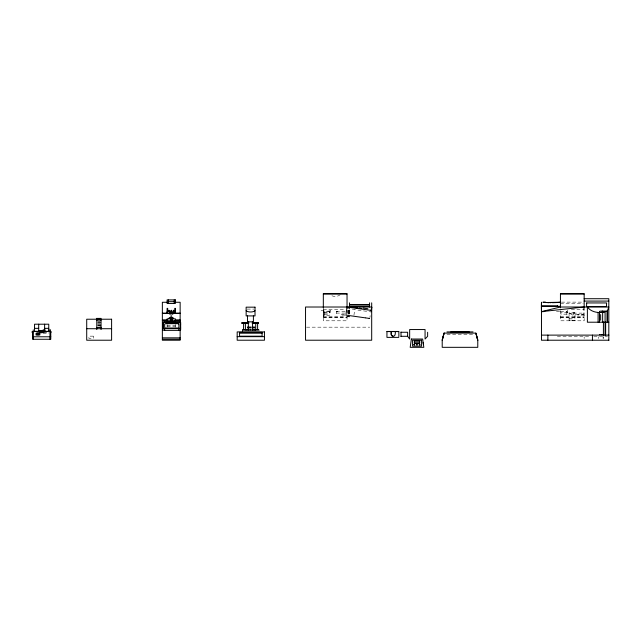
<?xml version="1.0" encoding="UTF-8"?>
<svg xmlns="http://www.w3.org/2000/svg" width="641" height="641" viewBox="0 0 641 641"><rect width="100%" height="100%" fill="white"/><g stroke="black" fill="none" stroke-linecap="round" stroke-linejoin="round"><path stroke-width="0.48" stroke-dasharray="3.21 2.4" d="M349.289 308.89L349.505 307.368M353.928 315.292L354.721 309.651M369.897 317.535L370.161 315.652M321.077 310.573L323.537 310.228M569.104 313.529L575.033 313.513M561.436 302.127L583.174 302.127M560.442 303.61L583.174 303.61M247.13 309.09L254.028 309.09M323.328 309.387L345.066 309.387M571.315 309.387L584.159 309.387M323.801 310.42L323.328 310.42L323.801 310.3L323.801 316.806L323.328 316.798M347.871 310.404L349.529 310.452M323.328 310.581L323.801 310.581M323.328 310.757L323.801 310.725M347.871 310.693L349.529 310.693M323.328 310.869L323.801 310.917M347.871 310.869L349.529 310.829M323.328 310.933L323.801 311.029M347.871 310.973L349.529 311.037L347.871 311.101M330.676 311.109L323.328 311.181L323.801 311.205M347.871 311.31L349.529 311.31M323.328 311.382L323.801 311.374M323.328 311.51L323.801 311.51M336.253 311.59L345.627 311.59M347.871 311.51L349.529 311.486M560.442 311.582L567.325 311.582M323.328 311.606L323.801 311.606M347.871 311.726L349.529 311.622M556.452 311.638L560.442 311.638M323.328 311.863L323.801 311.855M347.871 311.742L349.529 311.855M347.871 311.967L349.529 311.967L347.871 312.087M323.328 312.095L323.801 312.095M347.871 312.199L349.529 312.199M323.328 312.327L323.801 312.327M347.871 312.399L349.529 312.399M323.328 312.52L323.801 312.52M323.801 312.616L330.676 312.616M347.871 312.624L349.529 312.576M567.798 312.648L560.923 312.648L560.923 314.154L567.798 314.154M323.328 312.672L323.801 312.768M347.871 312.776L349.529 312.776M347.871 312.904L349.529 312.872M324.306 313.032L329.29 313.032M336.253 313.096L344.69 313.096M573.366 313.12L583.687 313.12L583.687 314.635L573.366 314.635M323.328 313.289L323.801 313.289M347.871 313.209L349.529 313.209M347.871 313.393L349.529 313.393M347.871 313.97L349.529 313.97M323.328 314.154L323.801 314.154M324.306 314.202L329.29 314.202M344.337 314.386L340.708 314.386L340.708 315.084L345.251 315.1M323.328 315.124L323.801 315.124M584.159 315.084L577.821 315.1L577.821 314.394L583.278 314.386L583.278 315.084M323.328 316.093L323.801 316.093M323.328 316.229L345.066 316.229M560.442 316.229L584.159 316.229M323.328 316.622L323.801 316.622M347.037 316.55L349.529 316.67L346.565 316.726M349.529 316.91L346.565 316.478M323.328 317.447L347.037 317.447M560.442 317.447L584.159 317.447M323.328 317.688L347.037 317.688M560.442 317.688L584.159 317.688M569.104 318.705L575.033 318.705M569.104 320.123L575.033 320.123M97.64 321.574L100.204 321.574M97.64 322.135L101.054 322.135M97.64 322.792L101.054 322.792M97.64 323.529L100.204 323.529M97.64 324.322L101.054 324.322M97.64 325.139L101.054 325.139M97.64 325.548L101.054 325.548M167.101 325.756L175.402 325.756M167.101 326.301L175.402 326.301M306.526 327.174L369.721 327.174M43.075 333.336L48.764 333.336M446.953 334.29L473.034 334.29M557.35 336.773L590.353 336.773M593.822 336.773L607.46 336.773M346.821 308.545L369.737 311.766M347.791 310.468L349.289 310.677M569.985 313.529L575.033 316.454M603.502 336.813L603.502 338.512M603.077 336.813L603.077 338.512M598.301 336.813L598.301 338.512M584.159 307.199L584.159 320.796L560.442 320.796L560.442 310.701M584.159 336.813L584.159 338.512M583.262 307.199L583.262 315.084M567.325 310.004L567.325 311.887L566.372 311.887L566.372 310.004M349.529 310.404L349.529 314.258M347.037 316.093L347.037 320.796L323.328 320.796L323.328 308M175.402 324.434L175.402 327.311M167.101 324.434L167.101 327.311M340.291 294.708A8.301 8.301 0 0 1 330.075 294.708M330.676 310.797L329.73 310.797L329.73 312.928L330.676 312.928L330.676 310.797M337.198 311.278L336.253 311.278L336.253 313.409L337.198 313.409L337.198 311.278M329.29 311.71L324.306 311.71L324.306 315.532L329.29 315.532L329.29 311.71M567.798 312.335L566.852 312.335L566.852 314.459L567.798 314.459L567.798 312.335M575.033 312.768L569.104 312.768L569.104 320.572L575.033 320.572L575.033 312.768M574.32 312.816L573.366 312.816L573.366 314.939L574.32 314.939L574.32 312.816M101.054 325.957L97.64 325.957L101.054 326.061M93.298 336.148L88.907 336.148L88.907 338.4L93.298 338.4L93.298 336.148"/><path stroke-width="0.96" d="M599.503 321.029L599.511 312.592L607.267 311.214L608.814 307.015L560.442 307.015L541.477 311.638A23.02 1.915 85.2 0 1 541.365 306.654L541.373 305.789A23.02 1.915 85.2 0 1 541.445 303.073L541.477 302.616M607.243 321.029L607.267 311.214L604.479 311.149A54.381 54.381 0 0 0 602.644 311.053L601.667 311.061A3.726 0.641 1.5 0 0 600.032 311.23L599.503 311.39L599.503 322.215M392.869 336.269L391.202 334.826L391.33 331.453M371.347 310.436L371.692 307.015L305.541 307.015L305.541 340.219L371.692 340.219L371.692 302.84M346.02 314.282L347.037 307.015L371.548 310.46L371.692 307.015L370.867 311.911M351.268 307.608L351.348 307.023M352.117 307.728L352.197 307.143M356.556 308.353L356.636 307.768M357.349 308.465L357.43 307.88M162.87 324.17L162.878 324.146A1.57 0.641 0 0 1 163.159 323.873M168.591 318.753L168.759 318.192L170.009 318.192M169.488 318.192L169.697 317.68L172.814 317.68M42.707 330.988L43.965 330.572L43.997 331.878L39.253 331.878L39.221 330.58L40.487 330.988M43.147 331.165L42.707 331.581L43.973 331.173L39.253 331.213L40.487 331.581C36.361 329.778 46.368 333.288 43.195 329.57M43.532 330.988L43.973 330.58M255.014 310.717L253.876 311.398A5.184 2.628 0 0 1 247.122 311.326L246.144 310.701M605.569 311.654L607.243 311.214L607.243 322.215M544.594 302.384L545.459 302.223L542.895 302.223L546.06 302.576M423.389 344.273L423.132 342.478M604.535 311.863C598.686 313.529 591.018 312.095 587.388 307.015L587.388 322.215L608.814 322.215M50.767 336.781L32.539 336.781M584.159 307.015L541.477 311.638L543.472 311.638M558.511 302.408L560.442 302.223L546.22 302.528M39.926 330.492L40.111 331.229M43.388 330.724L43.083 331.229M557.125 302.528L552.382 302.696M164.224 322.03L164.248 322.135A1.218 0.497 0 0 0 163.231 322.543M164.224 322.135L179.304 322.135A1.218 0.497 0 0 1 180.297 322.543M41.473 331.085L41.545 331.197M323.328 293.979L347.037 293.979M560.442 293.979L584.159 293.979M584.159 298.714L608.814 298.714L608.814 340.219M584.159 301.086L608.814 301.086M168.287 301.679L174.216 301.679M167.301 302.272L162.357 302.272L162.357 340.219L180.145 340.219L180.145 329.939M175.201 302.272L180.145 302.272L180.145 323.16M349.529 304.715L369.569 304.715M349.529 304.852L369.569 304.844M541.477 305.949L557.598 305.949M560.442 306.35L541.477 306.35L560.442 306.454M349.529 306.422L369.569 306.422M175.281 311.686L174.929 313.112M170.073 313L172.445 313M162.357 313.112L180.145 313.112M162.357 313.465L169.488 313.465M170.073 313.465L180.145 313.465M170.826 315.893L171.676 315.893M170.538 317.079L171.964 317.079M173.014 318.192L173.743 318.192M96.382 318.401L101.11 318.401M96.783 320.131L101.054 320.115M162.357 320.107L167.301 320.107M175.201 320.107L180.145 320.107M162.357 320.22L167.301 320.22M175.201 320.22L180.145 320.22M167.101 320.933L175.402 320.933M167.101 321.285L175.402 321.285M247.378 327.054L248.94 327.054M249.637 327.054L251.2 327.054M253.187 327.054L254.749 327.054M96.783 327.527L101.174 327.527M247.378 327.888L248.94 327.888M249.637 327.888L251.2 327.888M253.187 327.888L254.749 327.888M34.542 328.352L38.692 328.352M44.622 328.352L48.764 328.352M163.231 327.904A1.426 0.577 0 0 0 164.649 328.48L178.879 328.48A1.426 0.577 0 0 0 180.297 327.904M162.87 327.904A1.779 0.721 0 0 0 164.649 328.633L178.879 328.633A1.779 0.721 0 0 0 180.658 327.904M86.711 328.713L111.606 328.713M242.699 329.546L246.248 329.546M254.894 329.546L258.435 329.546M247.57 329.778L248.748 329.778M249.822 329.778L251.008 329.778M253.379 329.778L254.565 329.778M259.116 330.139L242.514 330.139L242.514 331.918M164.649 330.363L178.879 330.363A1.779 0.721 0 0 0 180.658 329.642L180.658 322.439A1.57 0.641 0 0 0 179.36 321.886L164.168 321.886A1.57 0.641 0 0 0 162.878 322.407L162.87 329.642A1.779 0.721 0 0 0 164.649 330.363L164.649 328.48M48.764 331.317L44.622 331.317L44.622 324.202M398.798 331.453L386.94 331.453L386.94 337.382L398.798 337.382M386.94 331.573L398.798 331.573M39.253 331.766L43.997 331.766M446.953 331.918L473.034 331.918M401.002 332.262L407.636 332.262L407.636 336.309L409.655 339.033L409.655 329.546L425.063 329.546L425.063 339.033L427.627 336.309L427.627 332.262M239.55 333.192L262.081 333.192M599.479 334.642L600.16 334.642M601.234 334.642L601.923 334.642M602.628 334.642L603.317 334.642M541.477 335.115L608.95 335.115M401.002 336.309L407.636 336.309M237.178 336.661L264.453 336.661M162.357 337.847L180.145 337.847M162.357 339.177L180.145 339.177M608.95 340.219L541.477 340.219L541.477 302.223M414.455 340.924L419.559 340.924L419.559 343.063L414.455 343.063M549.77 302.68L550.956 302.696M548.912 302.736L544.706 302.392M363.167 308.089L367.862 308.746M351.14 306.991L357.662 307.912M359.216 308.129L361.796 308.489M345.9 315.116L365.602 317.888M365.915 317.928L368.879 318.345M369.192 318.393L369.601 318.449M39.221 330.58L39.662 330.988M180.658 324.17L180.65 324.146A1.57 0.641 0 0 0 180.498 323.953M605.657 321.862L605.657 335.115M605.08 311.189L605.08 335.115M603.429 321.862L603.405 335.115M602.644 311.053L602.644 322.215M600.657 314.579L600.657 320.268M598.101 312.728L598.101 322.215M592.436 335.115L592.436 340.219M584.159 307.816L584.159 293.674L560.442 293.674L560.442 307.816M557.598 305.853L557.598 306.35M547.871 335.115L547.871 340.219M469.268 331.918L450.775 331.918M401.002 332.03L401.002 336.549M398.862 332.03L398.862 336.549M395.176 331.453C395.609 333.24 395.329 336.813 392.645 336.245A2.035 2.019 -90 0 1 391.411 335.307M391.13 331.453L391.13 334.298M369.569 302.84L369.569 307.015M349.529 302.84L349.529 307.015M347.037 307.816L347.037 293.674L323.328 293.674L323.328 307.816M258.387 322.727L258.387 323.32M258.251 322.727L258.251 323.32M258.099 322.727L258.099 323.32M257.61 322.727L257.61 329.546M255.863 322.727L255.863 323.32M255.727 322.727L255.727 329.546M255.591 329.546L255.591 330.139M255.27 329.546L255.27 330.139M255.102 322.727L255.102 323.32M254.822 322.727L254.822 323.32M254.701 322.727L254.701 323.32M253.403 315.909L253.403 321.838L247.49 321.838L247.49 315.909M252.554 321.838L252.554 330.139M252.41 322.727L252.41 323.32M248.476 322.727L248.476 323.32M248.339 321.838L248.339 330.139M247.37 322.727L247.37 323.32M246.424 322.727L246.424 323.32M246.32 322.727L246.32 323.32M246.032 329.546L246.032 330.139M245.415 322.727L245.415 329.546M243.812 322.727L243.804 323.32M243.636 322.727L243.532 329.546M243.428 322.727L243.428 323.32M243.035 322.727L243.035 323.32M180.297 322.447L180.297 328.016A1.426 0.577 0 0 1 178.879 328.593M178.879 328.48L178.879 330.363M175.402 313.112L175.402 308.369L174.809 308.369L174.809 313.112M175.402 322.119L175.402 318.873L167.101 318.873L167.101 322.119M175.281 313.465L175.281 311.286L167.221 311.286L167.221 313.465M174.216 299.9L174.216 303.457M173.623 311.286L173.479 310.228L173.382 311.286M172.445 312.632L172.445 313.938M172.004 312.632L172.004 313.112M171.371 311.286L171.227 310.228L171.131 311.286M170.418 312.632L170.434 313.112M170.073 312.632L170.073 313.938M169.12 311.286L168.968 310.228L168.879 311.286M168.287 299.9L168.287 303.457M167.694 312.159L167.694 308.369L167.101 308.369L167.101 313.112M163.231 322.447L163.231 328.016A1.426 0.577 0 0 0 164.649 328.593M101.054 319.226L101.054 329.546M96.783 319.226L96.783 329.546M51.024 331.685L51.024 332.375M50.431 329.706L50.431 331.077M49.95 331.557L49.95 339.265M49.125 329.706L49.125 331.077M48.764 331.79L48.764 324.202L34.542 324.202L34.542 331.317L38.692 331.317L38.692 324.202M44.974 329.859L44.974 330.932M41.625 331.093L41.657 332.15M37.947 333.416L37.947 334.955M33.356 331.557L33.356 339.265M33.236 329.859L33.236 330.932M32.05 331.685L32.05 332.375M178.631 323.921A1.474 0.601 0 0 1 178.879 324.162L178.879 327.599A1.474 0.601 0 0 1 177.725 328.016L165.875 328.016A1.474 0.601 0 0 1 164.689 327.535L164.649 324.162A1.474 0.601 0 0 1 164.897 323.921A1.458 0.593 0 0 1 165.218 323.785L165.33 323.761A1.474 0.601 0 0 1 165.835 323.681L177.693 323.681A1.474 0.601 0 0 1 178.198 323.761L178.31 323.785A1.458 0.593 0 0 1 178.631 323.921M586.699 302.945L586.531 306.566L606.442 306.566L606.61 302.945L586.699 302.945M36.417 334.073C37.298 336.277 38.059 332.35 36.417 334.073M36.761 334.137L37.21 334.29L36.785 334.081M38.308 334.073C39.197 336.277 39.95 332.35 38.308 334.073M38.66 334.137L39.109 334.29L38.684 334.081M411.378 339.033L410.192 347.326L423.821 347.326L422.643 339.033L411.378 339.033M413.886 344.578C414.382 346.412 415.36 343.368 413.886 344.578M416.554 344.578C417.051 346.412 418.028 343.368 416.554 344.578M419.286 344.578C419.775 346.412 420.752 343.368 419.286 344.578M444.101 333.104L442.21 340.219L442.21 347.326L477.777 347.326L477.777 340.219A44.213 1.819 75.9 0 0 475.878 333.104L444.101 333.104A44.213 3.654 -76.7 0 0 442.21 340.219A44.213 3.694 -76.7 0 1 444.101 333.104M42.546 332.15L42.306 332.743L41 332.743L40.768 331.317L42.546 331.317L42.546 332.15M175.402 299.9L167.101 299.9L167.101 303.457L175.402 303.457L175.402 299.9M255.014 307.167L246.144 307.167L246.144 315.909L255.014 315.909L255.014 307.167M173.03 312.632L169.504 312.632L169.488 313.938L173.03 313.938L173.03 312.632M111.606 319.226L86.711 319.226L86.711 340.219L111.606 340.219L111.606 319.226M248.716 322.727L241.625 322.727L241.625 323.32L248.716 323.32L248.716 322.727M258.515 322.727L252.266 322.727L252.282 323.32L258.515 323.32L258.515 322.727M168.327 322.912L166.307 323.248L168.327 322.912M171.243 322.928L169.32 323.224L171.243 322.928M174.264 322.904L172.229 323.248L174.264 322.904M177.365 322.904L175.185 323.248L177.365 322.904M36.914 331.557L32.539 331.557L32.539 339.265L50.767 339.265L50.767 331.557L46.4 331.557L46.4 332.15L36.914 332.15L36.914 331.557M264.453 331.918L237.178 331.918L237.178 340.219L264.453 340.219L264.453 331.918M262.081 332.383L239.55 332.383L239.55 336.196L262.081 336.196L262.081 332.383M39.846 333.416L36.048 333.416L36.048 334.955L39.846 334.955L39.846 333.416M421.57 340.219L412.564 340.219L412.564 346.14L421.57 346.14L421.57 340.219M419.679 340.812L414.342 340.812L414.342 343.183L419.679 343.183L419.679 340.812M477.777 340.219L475.878 333.104A44.213 1.074 75.6 0 1 477.777 340.219M170.835 320.38A0.833 0.553 0 0 0 172.084 319.907A0.833 0.553 0 0 0 170.835 319.426A0.833 0.553 0 0 0 170.835 320.38M170.835 320.027A0.833 0.553 0 0 0 172.084 319.547A0.833 0.553 0 0 0 170.835 319.074A0.833 0.553 0 0 0 170.835 320.027"/></g></svg>
